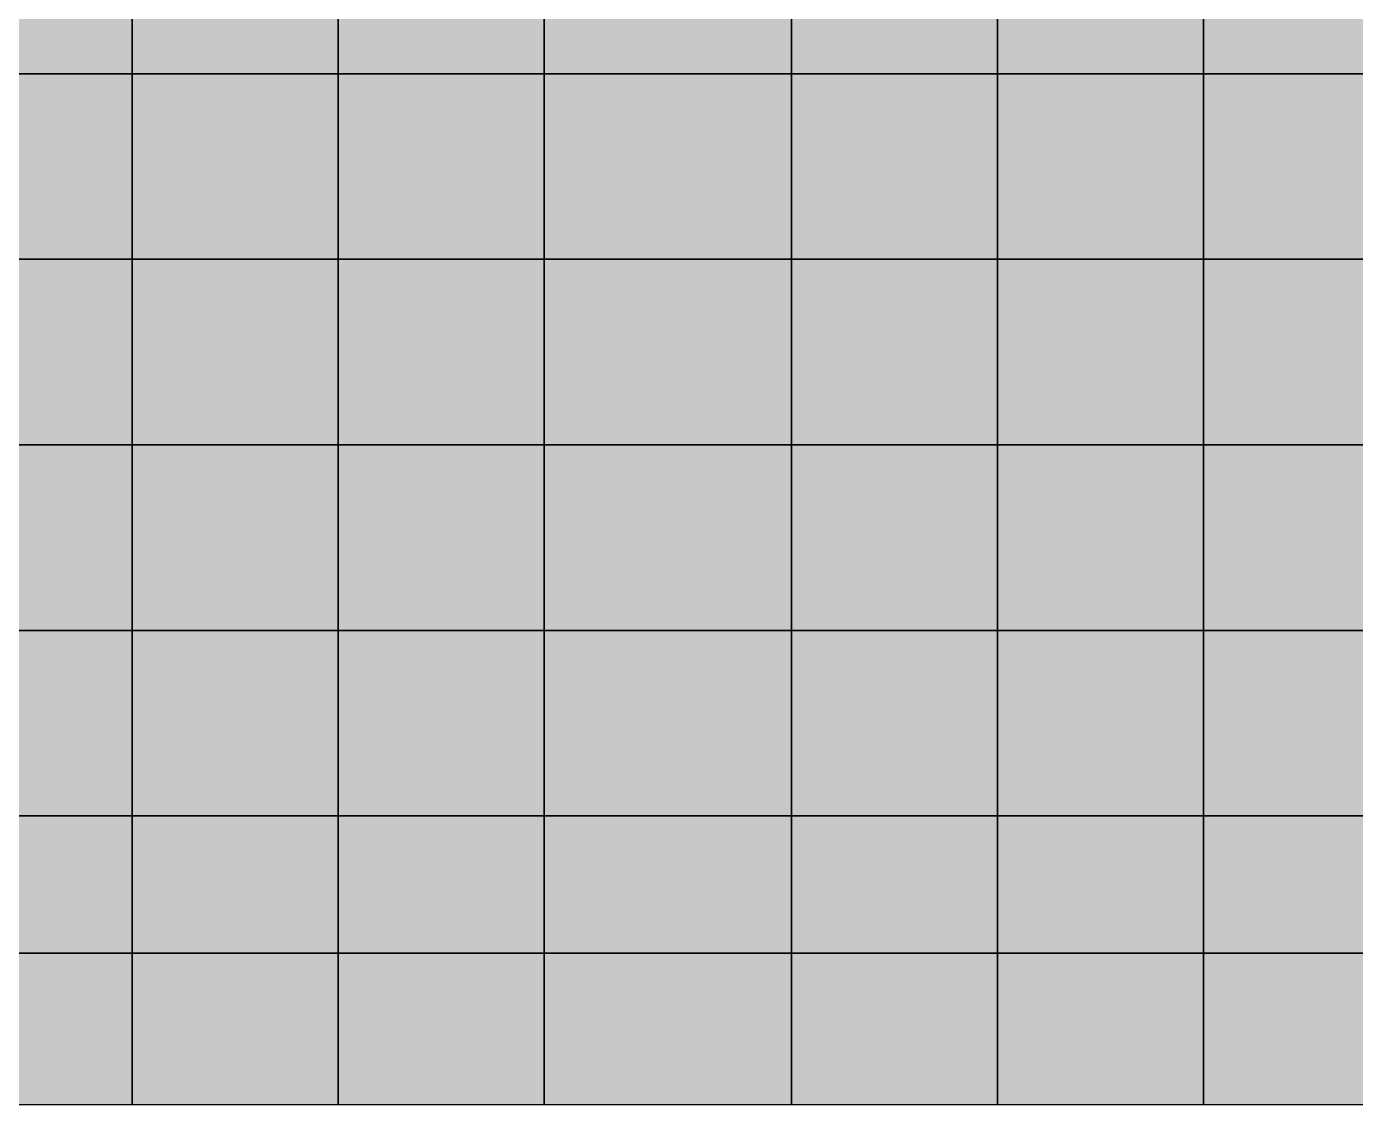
# Model space of a CAD drawing. Header units: inches. Extents: x -100 to 146, y -140 to 41.
# Drawn here: x 33.73 to 43.41, y -41.4 to -33.56 of the extents above; entities that cross this region are included whole.
import ezdxf

# ---------------------------------------------------------------- set-up
doc = ezdxf.new("R2010")
doc.units = ezdxf.units.IN
doc.header["$MEASUREMENT"] = 0
for name, color, linetype in [('Contour 1-01', 7, 'Continuous'), ('Mesh-Ag1', 7, 'Continuous'), ('Mesh-Dc1', 7, 'Continuous'), ('Mesh-Dg1', 7, 'Continuous'), ('Mesh-Ds1', 7, 'Continuous'), ('Undeformed Mesh-Ag1', 7, 'Continuous'), ('Undeformed Mesh-Dc1', 7, 'Continuous'), ('Undeformed Mesh-Dg1', 7, 'Continuous'), ('Undeformed Mesh-Ds1', 7, 'Continuous')]:
    doc.layers.add(name, color=color, linetype=linetype)

msp = doc.modelspace()

# ---------------------------------------------------------------- linework, layer by layer
at = {"color": 7, "true_color": 0xffffff, "transparency": 33554687}
for points in [[(33.3, -33.9), (34.5, -33.9), (34.5, -33.1)], [(33.3, -33.9), (34.5, -33.1), (33.3, -33.1)], [(34.5, -33.9), (36, -33.9), (36, -33.1)], [(34.5, -33.9), (36, -33.1), (34.5, -33.1)], [(36, -33.9), (37.5, -33.9), (37.5, -33.1)], [(36, -33.9), (37.5, -33.1), (36, -33.1)], [(37.5, -33.9), (39.3, -33.9), (39.3, -33.1)], [(37.5, -33.9), (39.3, -33.1), (37.5, -33.1)], [(39.3, -33.9), (40.8, -33.9), (40.8, -33.1)], [(39.3, -33.9), (40.8, -33.1), (39.3, -33.1)], [(40.8, -33.9), (42.3, -33.9), (42.3, -33.1)], [(40.8, -33.9), (42.3, -33.1), (40.8, -33.1)], [(42.3, -33.9), (43.8, -33.9), (43.8, -33.1)], [(42.3, -33.9), (43.8, -33.1), (42.3, -33.1)], [(34.5, -35.25), (34.5, -33.9), (33.3, -33.9)], [(34.5, -35.25), (33.3, -33.9), (33.3, -35.25)], [(34.5, -35.25), (36, -35.25), (36, -33.9)], [(34.5, -35.25), (36, -33.9), (34.5, -33.9)], [(36, -35.25), (37.5, -35.25), (37.5, -33.9)], [(36, -35.25), (37.5, -33.9), (36, -33.9)], [(37.5, -35.25), (39.3, -35.25), (39.3, -33.9)], [(37.5, -35.25), (39.3, -33.9), (37.5, -33.9)], [(39.3, -35.25), (40.8, -35.25), (40.8, -33.9)], [(39.3, -35.25), (40.8, -33.9), (39.3, -33.9)], [(40.8, -33.9), (40.8, -35.25), (42.3, -35.25)], [(40.8, -33.9), (42.3, -35.25), (42.3, -33.9)], [(42.3, -35.25), (43.8, -35.25), (43.8, -33.9)], [(42.3, -35.25), (43.8, -33.9), (42.3, -33.9)], [(33.3, -36.6), (34.5, -36.6), (34.5, -35.25)], [(33.3, -36.6), (34.5, -35.25), (33.3, -35.25)], [(34.5, -36.6), (36, -36.6), (36, -35.25)], [(34.5, -36.6), (36, -35.25), (34.5, -35.25)], [(36, -36.6), (37.5, -36.6), (37.5, -35.25)], [(36, -36.6), (37.5, -35.25), (36, -35.25)], [(37.5, -36.6), (39.3, -36.6), (39.3, -35.25)], [(37.5, -36.6), (39.3, -35.25), (37.5, -35.25)], [(39.3, -36.6), (40.8, -36.6), (40.8, -35.25)], [(39.3, -36.6), (40.8, -35.25), (39.3, -35.25)], [(40.8, -36.6), (42.3, -36.6), (42.3, -35.25)], [(40.8, -36.6), (42.3, -35.25), (40.8, -35.25)], [(42.3, -36.6), (43.8, -36.6), (43.8, -35.25)], [(42.3, -36.6), (43.8, -35.25), (42.3, -35.25)], [(33.3, -36.6), (33.3, -37.95), (34.5, -37.95)], [(33.3, -36.6), (34.5, -37.95), (34.5, -36.6)], [(36, -37.95), (36, -36.6), (34.5, -36.6)], [(36, -37.95), (34.5, -36.6), (34.5, -37.95)], [(36, -37.95), (37.5, -37.95), (37.5, -36.6)], [(36, -37.95), (37.5, -36.6), (36, -36.6)], [(37.5, -37.95), (39.3, -37.95), (39.3, -36.6)], [(37.5, -37.95), (39.3, -36.6), (37.5, -36.6)], [(39.3, -37.95), (40.8, -37.95), (40.8, -36.6)], [(39.3, -37.95), (40.8, -36.6), (39.3, -36.6)], [(40.8, -36.6), (40.8, -37.95), (42.3, -37.95)], [(40.8, -36.6), (42.3, -37.95), (42.3, -36.6)], [(42.3, -37.95), (43.8, -37.95), (43.8, -36.6)], [(42.3, -37.95), (43.8, -36.6), (42.3, -36.6)], [(33.3, -39.3), (34.5, -39.3), (34.5, -37.95)], [(33.3, -39.3), (34.5, -37.95), (33.3, -37.95)], [(36, -39.3), (36, -37.95), (34.5, -37.95)], [(36, -39.3), (34.5, -37.95), (34.5, -39.3)], [(37.5, -37.95), (36, -37.95), (36, -39.3)], [(37.5, -37.95), (36, -39.3), (37.5, -39.3)], [(37.5, -39.3), (39.3, -39.3), (39.3, -37.95)], [(37.5, -39.3), (39.3, -37.95), (37.5, -37.95)], [(39.3, -39.3), (40.8, -39.3), (40.8, -37.95)], [(39.3, -39.3), (40.8, -37.95), (39.3, -37.95)], [(42.3, -37.95), (40.8, -37.95), (40.8, -39.3)], [(42.3, -37.95), (40.8, -39.3), (42.3, -39.3)], [(42.3, -37.95), (42.3, -39.3), (43.8, -39.3)], [(42.3, -37.95), (43.8, -39.3), (43.8, -37.95)], [(34.5, -39.3), (33.3, -39.3), (33.3, -40.3)], [(34.5, -39.3), (33.3, -40.3), (34.5, -40.3)], [(36, -40.3), (36, -39.3), (34.5, -39.3)], [(36, -40.3), (34.5, -39.3), (34.5, -40.3)], [(36, -40.3), (37.5, -40.3), (37.5, -39.3)], [(36, -40.3), (37.5, -39.3), (36, -39.3)], [(39.3, -39.3), (37.5, -39.3), (37.5, -40.3)], [(39.3, -39.3), (37.5, -40.3), (39.3, -40.3)], [(40.8, -39.3), (39.3, -39.3), (39.3, -40.3)], [(40.8, -39.3), (39.3, -40.3), (40.8, -40.3)], [(40.8, -40.3), (42.3, -40.3), (42.3, -39.3)], [(40.8, -40.3), (42.3, -39.3), (40.8, -39.3)], [(42.3, -40.3), (43.8, -40.3), (43.8, -39.3)], [(42.3, -40.3), (43.8, -39.3), (42.3, -39.3)], [(34.5, -41.4), (34.5, -40.3), (33.3, -40.3)], [(34.5, -41.4), (33.3, -40.3), (33.3, -41.4)], [(36, -41.4), (36, -40.3), (34.5, -40.3)], [(36, -41.4), (34.5, -40.3), (34.5, -41.4)], [(37.5, -40.3), (36, -40.3), (36, -41.4)], [(37.5, -40.3), (36, -41.4), (37.5, -41.4)], [(37.5, -40.3), (37.5, -41.4), (39.3, -41.4)], [(37.5, -40.3), (39.3, -41.4), (39.3, -40.3)], [(40.8, -40.3), (39.3, -40.3), (39.3, -41.4)], [(40.8, -40.3), (39.3, -41.4), (40.8, -41.4)], [(42.3, -40.3), (40.8, -40.3), (40.8, -41.4)], [(42.3, -40.3), (40.8, -41.4), (42.3, -41.4)], [(43.8, -40.3), (42.3, -40.3), (42.3, -41.4)], [(43.8, -40.3), (42.3, -41.4), (43.8, -41.4)]]:
    msp.add_solid(points, dxfattribs=at)
at = {"layer": 'Contour 1-01', "color": 5, "true_color": 0x0000ff}
for points in [[(33.3, -33.9), (34.5, -33.9), (34.5, -33.1)], [(33.3, -33.9), (34.5, -33.1), (33.3, -33.1)], [(34.5, -33.9), (36, -33.9), (36, -33.1)], [(34.5, -33.9), (36, -33.1), (34.5, -33.1)], [(36, -33.9), (37.5, -33.9), (37.5, -33.1)], [(36, -33.9), (37.5, -33.1), (36, -33.1)], [(37.5, -33.9), (39.3, -33.9), (39.3, -33.1)], [(37.5, -33.9), (39.3, -33.1), (37.5, -33.1)], [(39.3, -33.9), (40.8, -33.9), (40.8, -33.1)], [(39.3, -33.9), (40.8, -33.1), (39.3, -33.1)], [(40.8, -33.9), (42.3, -33.9), (42.3, -33.1)], [(40.8, -33.9), (42.3, -33.1), (40.8, -33.1)], [(42.3, -33.9), (43.8, -33.9), (43.8, -33.1)], [(42.3, -33.9), (43.8, -33.1), (42.3, -33.1)], [(34.5, -35.25), (34.5, -33.9), (33.3, -33.9)], [(34.5, -35.25), (33.3, -33.9), (33.3, -35.25)], [(34.5, -35.25), (36, -35.25), (36, -33.9)], [(34.5, -35.25), (36, -33.9), (34.5, -33.9)], [(36, -35.25), (37.5, -35.25), (37.5, -33.9)], [(36, -35.25), (37.5, -33.9), (36, -33.9)], [(37.5, -35.25), (39.3, -35.25), (39.3, -33.9)], [(37.5, -35.25), (39.3, -33.9), (37.5, -33.9)], [(39.3, -35.25), (40.8, -35.25), (40.8, -33.9)], [(39.3, -35.25), (40.8, -33.9), (39.3, -33.9)], [(40.8, -33.9), (40.8, -35.25), (42.3, -35.25)], [(40.8, -33.9), (42.3, -35.25), (42.3, -33.9)], [(42.3, -35.25), (43.8, -35.25), (43.8, -33.9)], [(42.3, -35.25), (43.8, -33.9), (42.3, -33.9)], [(33.3, -36.6), (34.5, -36.6), (34.5, -35.25)], [(33.3, -36.6), (34.5, -35.25), (33.3, -35.25)], [(34.5, -36.6), (36, -36.6), (36, -35.25)], [(34.5, -36.6), (36, -35.25), (34.5, -35.25)], [(36, -36.6), (37.5, -36.6), (37.5, -35.25)], [(36, -36.6), (37.5, -35.25), (36, -35.25)], [(37.5, -36.6), (39.3, -36.6), (39.3, -35.25)], [(37.5, -36.6), (39.3, -35.25), (37.5, -35.25)], [(39.3, -36.6), (40.8, -36.6), (40.8, -35.25)], [(39.3, -36.6), (40.8, -35.25), (39.3, -35.25)], [(40.8, -36.6), (42.3, -36.6), (42.3, -35.25)], [(40.8, -36.6), (42.3, -35.25), (40.8, -35.25)], [(42.3, -36.6), (43.8, -36.6), (43.8, -35.25)], [(42.3, -36.6), (43.8, -35.25), (42.3, -35.25)], [(33.3, -36.6), (33.3, -37.95), (34.5, -37.95)], [(33.3, -36.6), (34.5, -37.95), (34.5, -36.6)], [(36, -37.95), (36, -36.6), (34.5, -36.6)], [(36, -37.95), (34.5, -36.6), (34.5, -37.95)], [(36, -37.95), (37.5, -37.95), (37.5, -36.6)], [(36, -37.95), (37.5, -36.6), (36, -36.6)], [(37.5, -37.95), (39.3, -37.95), (39.3, -36.6)], [(37.5, -37.95), (39.3, -36.6), (37.5, -36.6)], [(39.3, -37.95), (40.8, -37.95), (40.8, -36.6)], [(39.3, -37.95), (40.8, -36.6), (39.3, -36.6)], [(40.8, -36.6), (40.8, -37.95), (42.3, -37.95)], [(40.8, -36.6), (42.3, -37.95), (42.3, -36.6)], [(42.3, -37.95), (43.8, -37.95), (43.8, -36.6)], [(42.3, -37.95), (43.8, -36.6), (42.3, -36.6)], [(33.3, -39.3), (34.5, -39.3), (34.5, -37.95)], [(33.3, -39.3), (34.5, -37.95), (33.3, -37.95)], [(36, -39.3), (36, -37.95), (34.5, -37.95)], [(36, -39.3), (34.5, -37.95), (34.5, -39.3)], [(37.5, -37.95), (36, -37.95), (36, -39.3)], [(37.5, -37.95), (36, -39.3), (37.5, -39.3)], [(37.5, -39.3), (39.3, -39.3), (39.3, -37.95)], [(37.5, -39.3), (39.3, -37.95), (37.5, -37.95)], [(39.3, -39.3), (40.8, -39.3), (40.8, -37.95)], [(39.3, -39.3), (40.8, -37.95), (39.3, -37.95)], [(42.3, -37.95), (40.8, -37.95), (40.8, -39.3)], [(42.3, -37.95), (40.8, -39.3), (42.3, -39.3)], [(42.3, -37.95), (42.3, -39.3), (43.8, -39.3)], [(42.3, -37.95), (43.8, -39.3), (43.8, -37.95)], [(34.5, -39.3), (33.3, -39.3), (33.3, -40.3)], [(34.5, -39.3), (33.3, -40.3), (34.5, -40.3)], [(36, -40.3), (36, -39.3), (34.5, -39.3)], [(36, -40.3), (34.5, -39.3), (34.5, -40.3)], [(36, -40.3), (37.5, -40.3), (37.5, -39.3)], [(36, -40.3), (37.5, -39.3), (36, -39.3)], [(39.3, -39.3), (37.5, -39.3), (37.5, -40.3)], [(39.3, -39.3), (37.5, -40.3), (39.3, -40.3)], [(40.8, -39.3), (39.3, -39.3), (39.3, -40.3)], [(40.8, -39.3), (39.3, -40.3), (40.8, -40.3)], [(40.8, -40.3), (42.3, -40.3), (42.3, -39.3)], [(40.8, -40.3), (42.3, -39.3), (40.8, -39.3)], [(42.3, -40.3), (43.8, -40.3), (43.8, -39.3)], [(42.3, -40.3), (43.8, -39.3), (42.3, -39.3)], [(34.5, -41.4), (34.5, -40.3), (33.3, -40.3)], [(34.5, -41.4), (33.3, -40.3), (33.3, -41.4)], [(36, -41.4), (36, -40.3), (34.5, -40.3)], [(36, -41.4), (34.5, -40.3), (34.5, -41.4)], [(37.5, -40.3), (36, -40.3), (36, -41.4)], [(37.5, -40.3), (36, -41.4), (37.5, -41.4)], [(37.5, -40.3), (37.5, -41.4), (39.3, -41.4)], [(37.5, -40.3), (39.3, -41.4), (39.3, -40.3)], [(40.8, -40.3), (39.3, -40.3), (39.3, -41.4)], [(40.8, -40.3), (39.3, -41.4), (40.8, -41.4)], [(42.3, -40.3), (40.8, -40.3), (40.8, -41.4)], [(42.3, -40.3), (40.8, -41.4), (42.3, -41.4)], [(43.8, -40.3), (42.3, -40.3), (42.3, -41.4)], [(43.8, -40.3), (42.3, -41.4), (43.8, -41.4)]]:
    msp.add_solid(points, dxfattribs=at)
at = {"layer": 'Mesh-Ag1', "color": 18, "true_color": 0x000000, "transparency": 33554559}
for p, q in [((34.5, -33.9), (34.5, -33.1)), ((34.5, -33.1), (34.5, -33.9)), ((36, -33.9), (36, -33.1)), ((36, -33.1), (36, -33.9)), ((37.5, -33.9), (37.5, -33.1)), ((37.5, -33.1), (37.5, -33.9)), ((39.3, -33.9), (39.3, -33.1)), ((39.3, -33.1), (39.3, -33.9)), ((40.8, -33.9), (40.8, -33.1)), ((40.8, -33.1), (40.8, -33.9)), ((42.3, -33.9), (42.3, -33.1)), ((42.3, -33.1), (42.3, -33.9)), ((33.3, -33.9), (34.5, -33.9)), ((34.5, -33.9), (36, -33.9)), ((36, -33.9), (37.5, -33.9)), ((37.5, -33.9), (39.3, -33.9)), ((39.3, -33.9), (40.8, -33.9)), ((40.8, -33.9), (42.3, -33.9)), ((42.3, -33.9), (43.8, -33.9))]:
    msp.add_line(p, q, dxfattribs=at)
at = {"layer": 'Mesh-Dc1', "color": 18, "true_color": 0x000000, "transparency": 33554559}
for p, q in [((34.5, -33.9), (33.3, -33.9)), ((34.5, -35.25), (34.5, -33.9)), ((36, -33.9), (34.5, -33.9)), ((34.5, -33.9), (34.5, -35.25)), ((36, -35.25), (36, -33.9)), ((37.5, -33.9), (36, -33.9)), ((36, -33.9), (36, -35.25)), ((37.5, -35.25), (37.5, -33.9)), ((39.3, -33.9), (37.5, -33.9)), ((37.5, -33.9), (37.5, -35.25)), ((39.3, -35.25), (39.3, -33.9)), ((40.8, -33.9), (39.3, -33.9)), ((39.3, -33.9), (39.3, -35.25)), ((40.8, -35.25), (40.8, -33.9)), ((40.8, -33.9), (40.8, -35.25)), ((42.3, -33.9), (40.8, -33.9)), ((42.3, -35.25), (42.3, -33.9)), ((43.8, -33.9), (42.3, -33.9)), ((42.3, -33.9), (42.3, -35.25)), ((34.5, -35.25), (33.3, -35.25)), ((33.3, -35.25), (34.5, -35.25)), ((34.5, -36.6), (34.5, -35.25)), ((36, -35.25), (34.5, -35.25)), ((34.5, -35.25), (34.5, -36.6)), ((34.5, -35.25), (36, -35.25)), ((36, -36.6), (36, -35.25)), ((37.5, -35.25), (36, -35.25)), ((36, -35.25), (36, -36.6)), ((36, -35.25), (37.5, -35.25)), ((37.5, -36.6), (37.5, -35.25)), ((39.3, -35.25), (37.5, -35.25)), ((37.5, -35.25), (37.5, -36.6)), ((37.5, -35.25), (39.3, -35.25)), ((39.3, -36.6), (39.3, -35.25)), ((40.8, -35.25), (39.3, -35.25)), ((39.3, -35.25), (39.3, -36.6)), ((39.3, -35.25), (40.8, -35.25)), ((40.8, -36.6), (40.8, -35.25)), ((42.3, -35.25), (40.8, -35.25)), ((40.8, -35.25), (40.8, -36.6)), ((40.8, -35.25), (42.3, -35.25)), ((42.3, -36.6), (42.3, -35.25)), ((43.8, -35.25), (42.3, -35.25)), ((42.3, -35.25), (42.3, -36.6)), ((42.3, -35.25), (43.8, -35.25)), ((34.5, -36.6), (33.3, -36.6)), ((33.3, -36.6), (34.5, -36.6)), ((34.5, -37.95), (34.5, -36.6)), ((36, -36.6), (34.5, -36.6)), ((34.5, -36.6), (34.5, -37.95)), ((34.5, -36.6), (36, -36.6)), ((36, -37.95), (36, -36.6)), ((37.5, -36.6), (36, -36.6)), ((36, -36.6), (36, -37.95)), ((36, -36.6), (37.5, -36.6)), ((37.5, -37.95), (37.5, -36.6)), ((39.3, -36.6), (37.5, -36.6)), ((37.5, -36.6), (37.5, -37.95)), ((37.5, -36.6), (39.3, -36.6)), ((39.3, -37.95), (39.3, -36.6)), ((40.8, -36.6), (39.3, -36.6)), ((39.3, -36.6), (39.3, -37.95)), ((39.3, -36.6), (40.8, -36.6)), ((40.8, -37.95), (40.8, -36.6)), ((40.8, -36.6), (42.3, -36.6)), ((40.8, -36.6), (40.8, -37.95)), ((42.3, -36.6), (40.8, -36.6)), ((42.3, -37.95), (42.3, -36.6)), ((43.8, -36.6), (42.3, -36.6)), ((42.3, -36.6), (42.3, -37.95)), ((42.3, -36.6), (43.8, -36.6)), ((34.5, -37.95), (33.3, -37.95)), ((33.3, -37.95), (34.5, -37.95)), ((34.5, -39.3), (34.5, -37.95)), ((34.5, -37.95), (36, -37.95)), ((36, -37.95), (34.5, -37.95)), ((34.5, -37.95), (34.5, -39.3)), ((36, -39.3), (36, -37.95)), ((37.5, -37.95), (36, -37.95)), ((36, -37.95), (36, -39.3)), ((36, -37.95), (37.5, -37.95)), ((37.5, -39.3), (37.5, -37.95)), ((39.3, -37.95), (37.5, -37.95)), ((37.5, -37.95), (37.5, -39.3)), ((37.5, -37.95), (39.3, -37.95)), ((39.3, -39.3), (39.3, -37.95)), ((40.8, -37.95), (39.3, -37.95)), ((39.3, -37.95), (39.3, -39.3)), ((39.3, -37.95), (40.8, -37.95)), ((40.8, -39.3), (40.8, -37.95)), ((42.3, -37.95), (40.8, -37.95)), ((40.8, -37.95), (40.8, -39.3)), ((40.8, -37.95), (42.3, -37.95)), ((42.3, -39.3), (42.3, -37.95)), ((42.3, -37.95), (42.3, -39.3)), ((43.8, -37.95), (42.3, -37.95)), ((42.3, -37.95), (43.8, -37.95)), ((33.3, -39.3), (34.5, -39.3)), ((34.5, -39.3), (36, -39.3)), ((36, -39.3), (37.5, -39.3)), ((37.5, -39.3), (39.3, -39.3)), ((39.3, -39.3), (40.8, -39.3)), ((40.8, -39.3), (42.3, -39.3)), ((42.3, -39.3), (43.8, -39.3))]:
    msp.add_line(p, q, dxfattribs=at)
at = {"layer": 'Mesh-Dg1', "color": 18, "true_color": 0x000000, "transparency": 33554559}
for p, q in [((34.5, -40.3), (33.3, -40.3)), ((34.5, -41.4), (34.5, -40.3)), ((36, -40.3), (34.5, -40.3)), ((34.5, -40.3), (34.5, -41.4)), ((36, -41.4), (36, -40.3)), ((37.5, -40.3), (36, -40.3)), ((36, -40.3), (36, -41.4)), ((37.5, -41.4), (37.5, -40.3)), ((37.5, -40.3), (37.5, -41.4)), ((39.3, -40.3), (37.5, -40.3)), ((39.3, -41.4), (39.3, -40.3)), ((40.8, -40.3), (39.3, -40.3)), ((39.3, -40.3), (39.3, -41.4)), ((40.8, -41.4), (40.8, -40.3)), ((42.3, -40.3), (40.8, -40.3)), ((40.8, -40.3), (40.8, -41.4)), ((42.3, -41.4), (42.3, -40.3)), ((43.8, -40.3), (42.3, -40.3)), ((42.3, -40.3), (42.3, -41.4)), ((33.3, -41.4), (34.5, -41.4)), ((34.5, -41.4), (36, -41.4)), ((36, -41.4), (37.5, -41.4)), ((37.5, -41.4), (39.3, -41.4)), ((39.3, -41.4), (40.8, -41.4)), ((40.8, -41.4), (42.3, -41.4)), ((42.3, -41.4), (43.8, -41.4))]:
    msp.add_line(p, q, dxfattribs=at)
at = {"layer": 'Mesh-Ds1', "color": 18, "true_color": 0x000000, "transparency": 33554559}
for p, q in [((34.5, -39.3), (33.3, -39.3)), ((34.5, -40.3), (34.5, -39.3)), ((36, -39.3), (34.5, -39.3)), ((34.5, -39.3), (34.5, -40.3)), ((36, -40.3), (36, -39.3)), ((37.5, -39.3), (36, -39.3)), ((36, -39.3), (36, -40.3)), ((37.5, -40.3), (37.5, -39.3)), ((39.3, -39.3), (37.5, -39.3)), ((37.5, -39.3), (37.5, -40.3)), ((39.3, -40.3), (39.3, -39.3)), ((40.8, -39.3), (39.3, -39.3)), ((39.3, -39.3), (39.3, -40.3)), ((40.8, -40.3), (40.8, -39.3)), ((42.3, -39.3), (40.8, -39.3)), ((40.8, -39.3), (40.8, -40.3)), ((42.3, -40.3), (42.3, -39.3)), ((43.8, -39.3), (42.3, -39.3)), ((42.3, -39.3), (42.3, -40.3)), ((33.3, -40.3), (34.5, -40.3)), ((34.5, -40.3), (36, -40.3)), ((36, -40.3), (37.5, -40.3)), ((37.5, -40.3), (39.3, -40.3)), ((39.3, -40.3), (40.8, -40.3)), ((40.8, -40.3), (42.3, -40.3)), ((42.3, -40.3), (43.8, -40.3))]:
    msp.add_line(p, q, dxfattribs=at)
at = {"layer": 'Undeformed Mesh-Ag1', "color": 8, "true_color": 0x808080, "transparency": 33554687}
for p, q in [((34.5, -33.9), (34.5, -33.1)), ((34.5, -33.1), (34.5, -33.9)), ((36, -33.9), (36, -33.1)), ((36, -33.1), (36, -33.9)), ((37.5, -33.9), (37.5, -33.1)), ((37.5, -33.1), (37.5, -33.9)), ((39.3, -33.9), (39.3, -33.1)), ((39.3, -33.1), (39.3, -33.9)), ((40.8, -33.9), (40.8, -33.1)), ((40.8, -33.1), (40.8, -33.9)), ((42.3, -33.9), (42.3, -33.1)), ((42.3, -33.1), (42.3, -33.9)), ((33.3, -33.9), (34.5, -33.9)), ((34.5, -33.9), (36, -33.9)), ((36, -33.9), (37.5, -33.9)), ((37.5, -33.9), (39.3, -33.9)), ((39.3, -33.9), (40.8, -33.9)), ((40.8, -33.9), (42.3, -33.9)), ((42.3, -33.9), (43.8, -33.9))]:
    msp.add_line(p, q, dxfattribs=at)
at = {"layer": 'Undeformed Mesh-Dc1', "color": 8, "true_color": 0x808080, "transparency": 33554687}
for p, q in [((34.5, -33.9), (33.3, -33.9)), ((34.5, -35.25), (34.5, -33.9)), ((36, -33.9), (34.5, -33.9)), ((34.5, -33.9), (34.5, -35.25)), ((36, -35.25), (36, -33.9)), ((37.5, -33.9), (36, -33.9)), ((36, -33.9), (36, -35.25)), ((37.5, -35.25), (37.5, -33.9)), ((39.3, -33.9), (37.5, -33.9)), ((37.5, -33.9), (37.5, -35.25)), ((39.3, -35.25), (39.3, -33.9)), ((40.8, -33.9), (39.3, -33.9)), ((39.3, -33.9), (39.3, -35.25)), ((40.8, -35.25), (40.8, -33.9)), ((40.8, -33.9), (40.8, -35.25)), ((42.3, -33.9), (40.8, -33.9)), ((42.3, -35.25), (42.3, -33.9)), ((43.8, -33.9), (42.3, -33.9)), ((42.3, -33.9), (42.3, -35.25)), ((34.5, -35.25), (33.3, -35.25)), ((33.3, -35.25), (34.5, -35.25)), ((34.5, -36.6), (34.5, -35.25)), ((36, -35.25), (34.5, -35.25)), ((34.5, -35.25), (34.5, -36.6)), ((34.5, -35.25), (36, -35.25)), ((36, -36.6), (36, -35.25)), ((37.5, -35.25), (36, -35.25)), ((36, -35.25), (36, -36.6)), ((36, -35.25), (37.5, -35.25)), ((37.5, -36.6), (37.5, -35.25)), ((39.3, -35.25), (37.5, -35.25)), ((37.5, -35.25), (37.5, -36.6)), ((37.5, -35.25), (39.3, -35.25)), ((39.3, -36.6), (39.3, -35.25)), ((40.8, -35.25), (39.3, -35.25)), ((39.3, -35.25), (39.3, -36.6)), ((39.3, -35.25), (40.8, -35.25)), ((40.8, -36.6), (40.8, -35.25)), ((42.3, -35.25), (40.8, -35.25)), ((40.8, -35.25), (40.8, -36.6)), ((40.8, -35.25), (42.3, -35.25)), ((42.3, -36.6), (42.3, -35.25)), ((43.8, -35.25), (42.3, -35.25)), ((42.3, -35.25), (42.3, -36.6)), ((42.3, -35.25), (43.8, -35.25)), ((34.5, -36.6), (33.3, -36.6)), ((33.3, -36.6), (34.5, -36.6)), ((34.5, -37.95), (34.5, -36.6)), ((36, -36.6), (34.5, -36.6)), ((34.5, -36.6), (34.5, -37.95)), ((34.5, -36.6), (36, -36.6)), ((36, -37.95), (36, -36.6)), ((37.5, -36.6), (36, -36.6)), ((36, -36.6), (36, -37.95)), ((36, -36.6), (37.5, -36.6)), ((37.5, -37.95), (37.5, -36.6)), ((39.3, -36.6), (37.5, -36.6)), ((37.5, -36.6), (37.5, -37.95)), ((37.5, -36.6), (39.3, -36.6)), ((39.3, -37.95), (39.3, -36.6)), ((40.8, -36.6), (39.3, -36.6)), ((39.3, -36.6), (39.3, -37.95)), ((39.3, -36.6), (40.8, -36.6)), ((40.8, -37.95), (40.8, -36.6)), ((40.8, -36.6), (42.3, -36.6)), ((40.8, -36.6), (40.8, -37.95)), ((42.3, -36.6), (40.8, -36.6)), ((42.3, -37.95), (42.3, -36.6)), ((43.8, -36.6), (42.3, -36.6)), ((42.3, -36.6), (42.3, -37.95)), ((42.3, -36.6), (43.8, -36.6)), ((34.5, -37.95), (33.3, -37.95)), ((33.3, -37.95), (34.5, -37.95)), ((34.5, -39.3), (34.5, -37.95)), ((34.5, -37.95), (36, -37.95)), ((36, -37.95), (34.5, -37.95)), ((34.5, -37.95), (34.5, -39.3)), ((36, -39.3), (36, -37.95)), ((37.5, -37.95), (36, -37.95)), ((36, -37.95), (36, -39.3)), ((36, -37.95), (37.5, -37.95)), ((37.5, -39.3), (37.5, -37.95)), ((39.3, -37.95), (37.5, -37.95)), ((37.5, -37.95), (37.5, -39.3)), ((37.5, -37.95), (39.3, -37.95)), ((39.3, -39.3), (39.3, -37.95)), ((40.8, -37.95), (39.3, -37.95)), ((39.3, -37.95), (39.3, -39.3)), ((39.3, -37.95), (40.8, -37.95)), ((40.8, -39.3), (40.8, -37.95)), ((42.3, -37.95), (40.8, -37.95)), ((40.8, -37.95), (40.8, -39.3)), ((40.8, -37.95), (42.3, -37.95)), ((42.3, -39.3), (42.3, -37.95)), ((42.3, -37.95), (42.3, -39.3)), ((43.8, -37.95), (42.3, -37.95)), ((42.3, -37.95), (43.8, -37.95)), ((33.3, -39.3), (34.5, -39.3)), ((34.5, -39.3), (36, -39.3)), ((36, -39.3), (37.5, -39.3)), ((37.5, -39.3), (39.3, -39.3)), ((39.3, -39.3), (40.8, -39.3)), ((40.8, -39.3), (42.3, -39.3)), ((42.3, -39.3), (43.8, -39.3))]:
    msp.add_line(p, q, dxfattribs=at)
at = {"layer": 'Undeformed Mesh-Dg1', "color": 8, "true_color": 0x808080, "transparency": 33554687}
for p, q in [((34.5, -40.3), (33.3, -40.3)), ((34.5, -41.4), (34.5, -40.3)), ((36, -40.3), (34.5, -40.3)), ((34.5, -40.3), (34.5, -41.4)), ((36, -41.4), (36, -40.3)), ((37.5, -40.3), (36, -40.3)), ((36, -40.3), (36, -41.4)), ((37.5, -41.4), (37.5, -40.3)), ((37.5, -40.3), (37.5, -41.4)), ((39.3, -40.3), (37.5, -40.3)), ((39.3, -41.4), (39.3, -40.3)), ((40.8, -40.3), (39.3, -40.3)), ((39.3, -40.3), (39.3, -41.4)), ((40.8, -41.4), (40.8, -40.3)), ((42.3, -40.3), (40.8, -40.3)), ((40.8, -40.3), (40.8, -41.4)), ((42.3, -41.4), (42.3, -40.3)), ((43.8, -40.3), (42.3, -40.3)), ((42.3, -40.3), (42.3, -41.4)), ((33.3, -41.4), (34.5, -41.4)), ((34.5, -41.4), (36, -41.4)), ((36, -41.4), (37.5, -41.4)), ((37.5, -41.4), (39.3, -41.4)), ((39.3, -41.4), (40.8, -41.4)), ((40.8, -41.4), (42.3, -41.4)), ((42.3, -41.4), (43.8, -41.4))]:
    msp.add_line(p, q, dxfattribs=at)
at = {"layer": 'Undeformed Mesh-Ds1', "color": 8, "true_color": 0x808080, "transparency": 33554687}
for p, q in [((34.5, -39.3), (33.3, -39.3)), ((34.5, -40.3), (34.5, -39.3)), ((36, -39.3), (34.5, -39.3)), ((34.5, -39.3), (34.5, -40.3)), ((36, -40.3), (36, -39.3)), ((37.5, -39.3), (36, -39.3)), ((36, -39.3), (36, -40.3)), ((37.5, -40.3), (37.5, -39.3)), ((39.3, -39.3), (37.5, -39.3)), ((37.5, -39.3), (37.5, -40.3)), ((39.3, -40.3), (39.3, -39.3)), ((40.8, -39.3), (39.3, -39.3)), ((39.3, -39.3), (39.3, -40.3)), ((40.8, -40.3), (40.8, -39.3)), ((42.3, -39.3), (40.8, -39.3)), ((40.8, -39.3), (40.8, -40.3)), ((42.3, -40.3), (42.3, -39.3)), ((43.8, -39.3), (42.3, -39.3)), ((42.3, -39.3), (42.3, -40.3)), ((33.3, -40.3), (34.5, -40.3)), ((34.5, -40.3), (36, -40.3)), ((36, -40.3), (37.5, -40.3)), ((37.5, -40.3), (39.3, -40.3)), ((39.3, -40.3), (40.8, -40.3)), ((40.8, -40.3), (42.3, -40.3)), ((42.3, -40.3), (43.8, -40.3))]:
    msp.add_line(p, q, dxfattribs=at)

doc.saveas('drawing.dxf')
